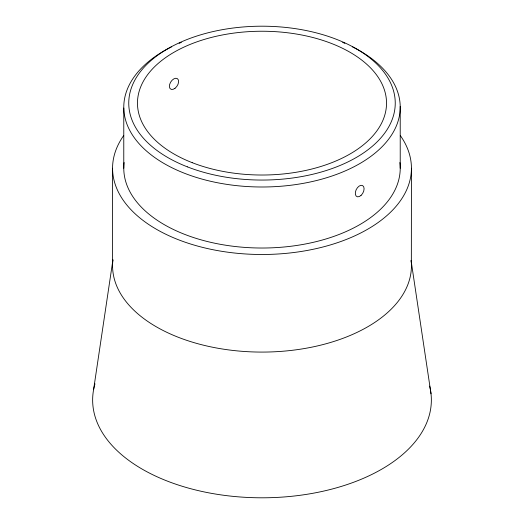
<?xml version="1.0" encoding="UTF-8"?>
<svg xmlns="http://www.w3.org/2000/svg" width="524" height="524" viewBox="0 0 524 524"><rect width="100%" height="100%" fill="white"/><g stroke="black" fill="none" stroke-linecap="round" stroke-linejoin="round"><path stroke-width="0.79" d="M123.775 168.224L123.782 108.029M411.347 262.865L411.432 168.224M93.593 389.666L112.87 260.225M411.104 260.683L431.016 393.799M400.218 106.359L400.225 168.224M112.568 168.224L112.575 264.83M352.521 46.885A138.225 79.805 0 0 1 362.038 162.263A138.225 79.805 0 0 1 161.962 162.263A138.225 79.805 0 0 1 171.479 46.885M179.162 43.309A138.225 79.805 0 0 1 181.337 42.392M342.663 42.392A138.225 79.805 0 0 1 344.838 43.309M399.871 162.525A138.225 79.805 0 0 1 262 248.022A138.225 79.805 0 0 1 124.129 162.525M400.284 135.52A149.432 86.277 0 0 1 262 254.494A149.432 86.277 0 0 1 123.716 135.52M411.144 260.421A149.432 86.277 0 0 1 261.332 352.082A149.432 86.277 0 0 1 112.948 259.655M429.634 386.109A169.357 97.778 0 0 1 259.983 497.793A169.357 97.778 0 0 1 94.988 383.81M192.203 162.669A124.529 71.893 0 0 0 386.208 108.258A124.529 71.893 0 0 0 207.589 38.462A124.529 71.893 0 0 0 192.203 162.669M187.317 166.835A133.247 76.93 0 0 0 394.906 108.619A133.247 76.93 0 0 0 203.777 33.929A133.247 76.93 0 0 0 187.317 166.835M174.977 88.327A6.223 3.773 -57.4 0 0 177.426 78.672A6.223 3.773 -57.4 0 0 169.599 84.606A6.223 3.773 -57.4 0 0 174.977 88.327M361.036 195.426A6.223 3.76 -62.4 0 0 362.654 185.601A6.223 3.76 -62.4 0 0 355.383 192.197A6.223 3.76 -62.4 0 0 361.036 195.426"/></g></svg>
